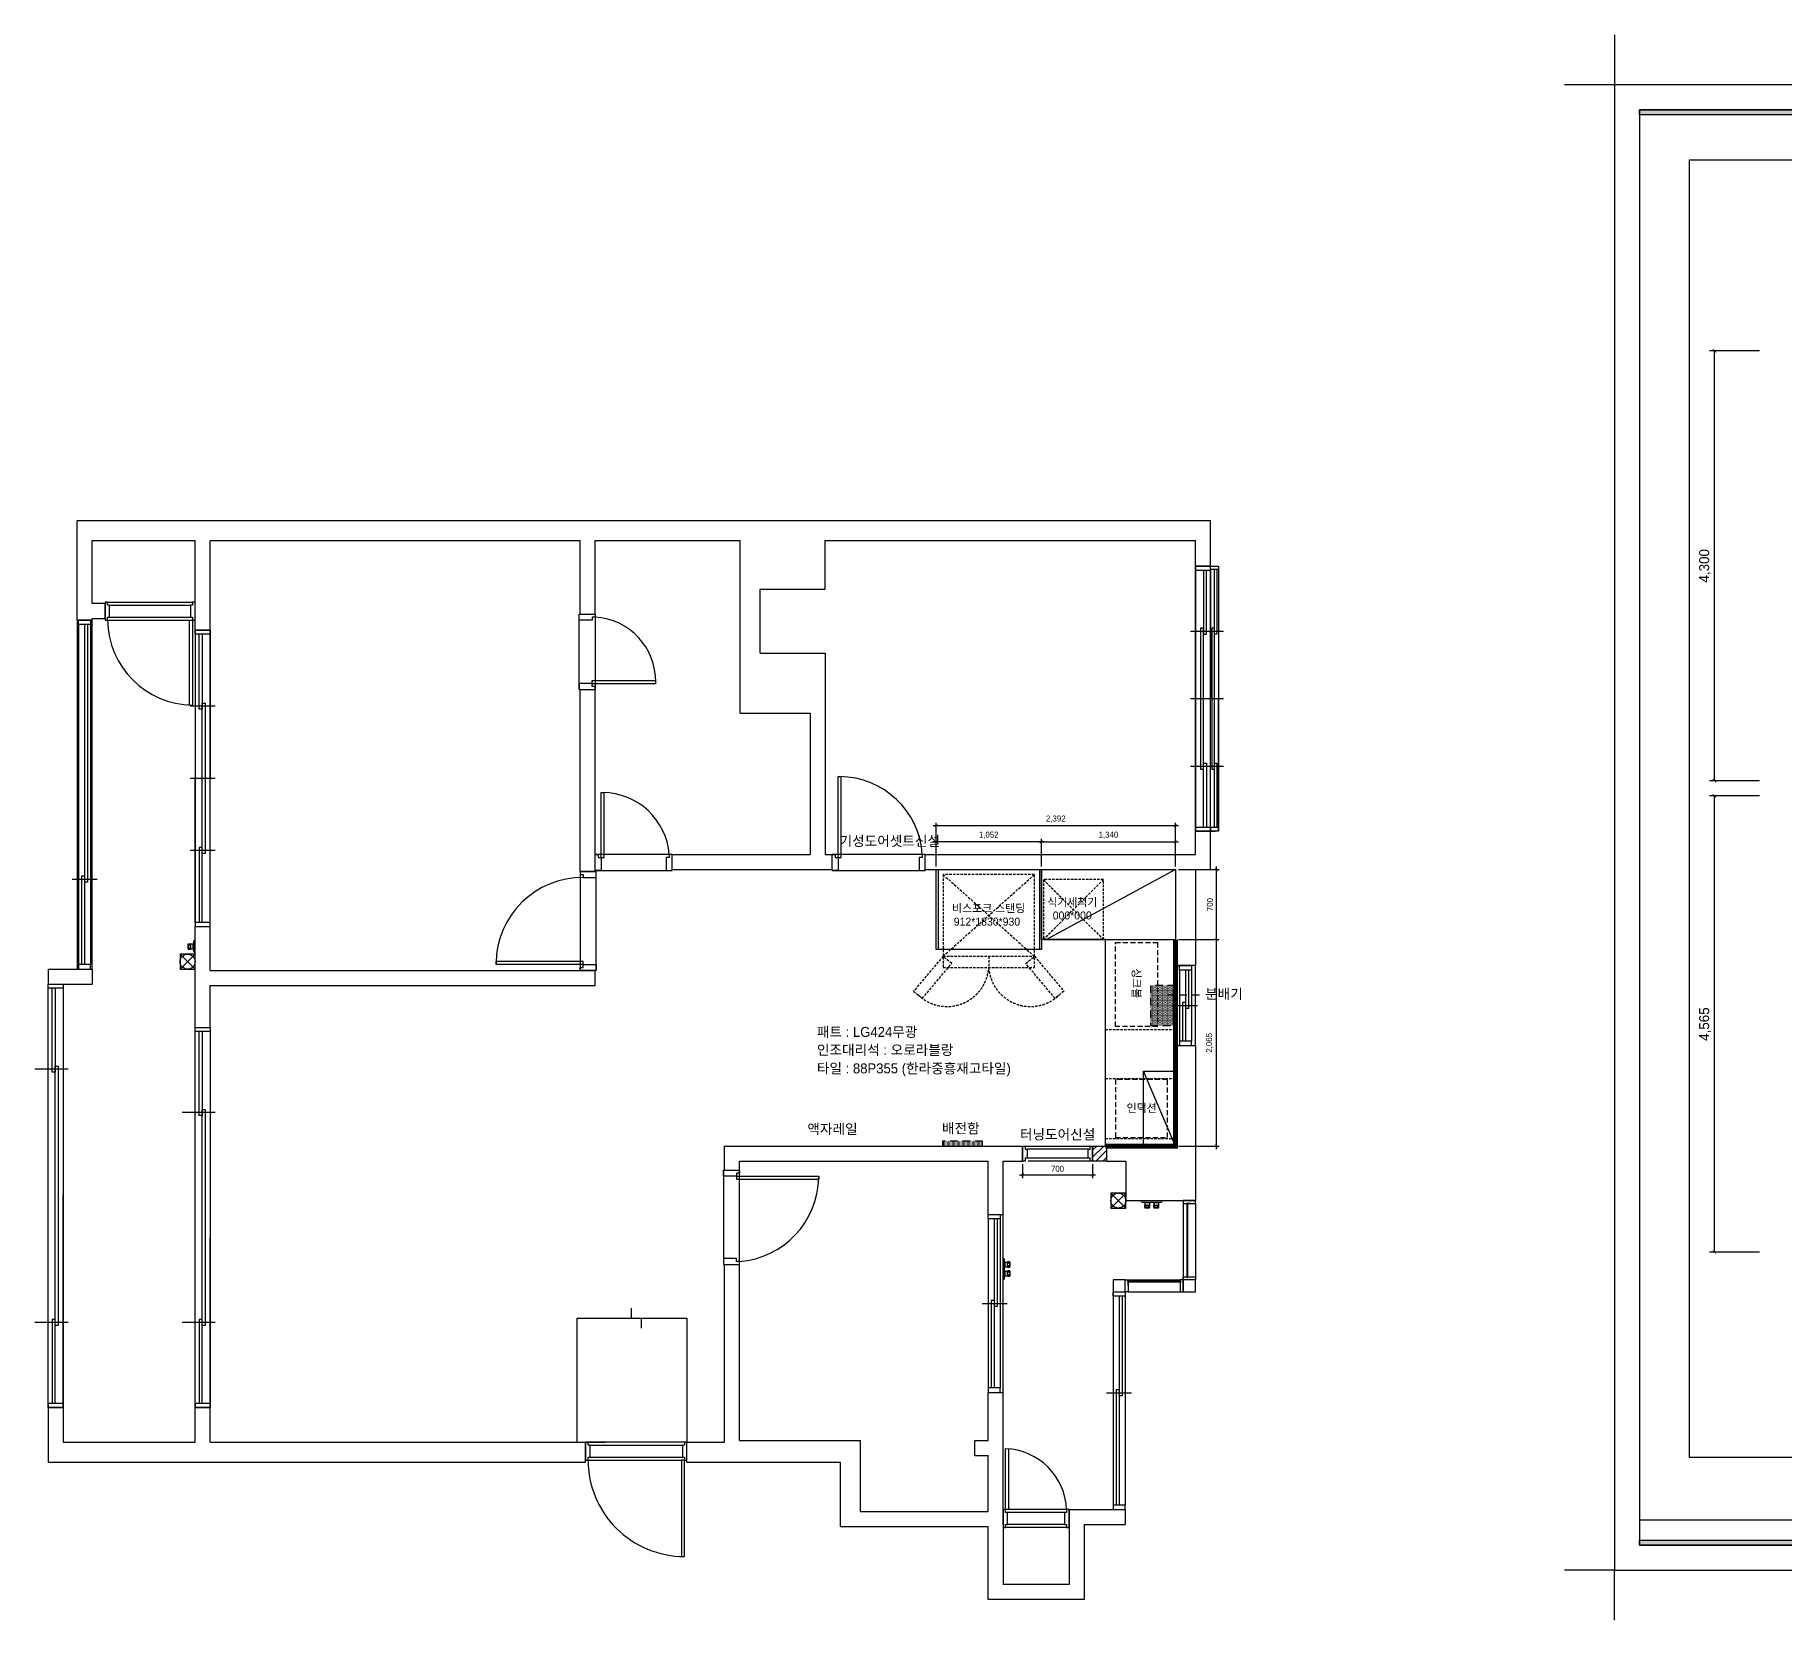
# Model space of a CAD drawing. Header units: inches. Extents: x 38372 to 259385, y 31566 to 93830.
# Drawn here: x 55637 to 73131, y 54416 to 70266 of the extents above; entities that cross this region are included whole.
import ezdxf
from ezdxf.enums import TextEntityAlignment as Align

# ---------------------------------------------------------------- set-up
doc = ezdxf.new("R2010")
doc.units = ezdxf.units.IN
doc.header["$LTSCALE"] = 50
doc.header["$MEASUREMENT"] = 0
doc.header["$PDSIZE"] = 700.071425
for name, pattern in [('DASHED', [0.75, 0.5, -0.25]), ('DASHEDX2', [1.5, 1, -0.5]), ('HID', [2.5, 1.5, -1])]:
    doc.linetypes.add(name, pattern=pattern)
for name, color, linetype in [('0-ELC TEXT', 7, 'Continuous'), ('02-WAL', 2, 'Continuous'), ('03-WAL NEW', 3, 'Continuous'), ('04-WIN', 4, 'Continuous'), ('06-FUR', 6, 'Continuous'), ('07-DIM WAL', 5, 'Continuous'), ('2-con', 2, 'Continuous'), ('3.기호.계단선', 30, 'Continuous'), ('4-win', 4, 'Continuous'), ('_LIBR', 4, 'Continuous'), ('F-SYM', 7, 'Continuous'), ('fin', 5, 'Continuous'), ('FORM(YOURNAME)-11', 1, 'Continuous'), ('FUR', 8, 'DASHED'), ('도면층4', 4, 'Continuous'), ('도면층5', 5, 'Continuous')]:
    doc.layers.add(name, color=color, linetype=linetype)
doc.styles.add('HY 울릉도 L', font='')
doc.styles.add('YOURNAME', font='HY울릉도M.TTF')
doc.styles.add('마감재', font='stylu.ttf')
doc.styles.add('코레일둥고', font='Korail_Round_Gothic_Medium.ttf')
doc.styles.get('HY 울릉도 L').set_extended_font_data('HY울릉도L')
doc.dimstyles.new('30', dxfattribs={"dimscale": 30, "dimtxt": 2, "dimasz": 1, "dimexe": 1, "dimexo": 1, "dimgap": 1, "dimtad": 1, "dimdec": 0, "dimrnd": 0.05, "dimdsep": 46, "dimlunit": 6, "dimtxsty": 'HY 울릉도 L', "dimblk": 'ARCHTICK', "dimcen": 2.5, "dimdle": 1, "dimclrd": 133, "dimclre": 133, "dimclrt": 30, "dimadec": 0, "dimazin": 0, "dimtfac": 1, "dimtdec": 0, "dimtix": 1, "dimtmove": 2, "dimatfit": 3, "dimldrblk": 'ARCHTICK', "dimfxl": 0, "dimlwd": -1, "dimlwe": -1, "dimarcsym": 0})
doc.dimstyles.new('벽치수 Copy of DIM-50', dxfattribs={"dimscale": 50, "dimtxt": 2, "dimasz": 0.7, "dimexe": 1, "dimexo": 1, "dimgap": 0.7, "dimtad": 1, "dimdec": 0, "dimzin": 1, "dimdsep": 46, "dimlunit": 6, "dimtxsty": '마감재', "dimblk": 'ARCHTICK', "dimcen": -0.09, "dimclrd": 256, "dimclre": 256, "dimclrt": 3, "dimadec": 0, "dimazin": 0, "dimtfac": 1, "dimtdec": 0, "dimtix": 1, "dimtmove": 2, "dimatfit": 0, "dimldrblk": 'ARCHTICK', "dimfxl": 0, "dimtolj": 1, "dimtzin": 0, "dimarcsym": 0})

# ---------------------------------------------------------------- blocks, each defined once
blk = doc.blocks.new('FORM-PLAN')
at = {"layer": 'FORM(YOURNAME)-11'}
h = blk.add_hatch(color=256, dxfattribs=at)
h.dxf.hatch_style = 1
h.paths.add_polyline_path([(-71444, 55115), (10556, 55115), (10556, 54915), (-71444, 54915)])
h.paths.add_polyline_path([(-71444, -2085), (10556, -2085), (10556, -2285), (-71444, -2285)])
at = {"layer": 'Defpoints', "color": 158}
blk.add_line((1346, -1285), (-71444, -1285), dxfattribs=at)
at = {"layer": 'Defpoints', "color": 1}
for points in [[(-72444, 58115), (-72444, 56115), (-74444, 56115)], [(-72444, -5285), (-72444, -3285), (-74444, -3285)]]:
    blk.add_lwpolyline(points, dxfattribs=at)
at = {"layer": 'Defpoints', "color": 158}
for points in [[(-71444, -2285), (10556, -2285), (10556, 55115), (-71444, 55115)], [(-69444, 53115), (-64, 53115), (-64, 1215), (-69444, 1215)]]:
    blk.add_lwpolyline(points, close=True, dxfattribs=at)
at = {"layer": 'FORM(YOURNAME)-11', "color": 250}
blk.add_lwpolyline([(-72444, -3285), (11556, -3285), (11556, 56115), (-72444, 56115)], close=True, dxfattribs=at)
at = {"layer": 'FORM(YOURNAME)-11'}
for points in [[(-71444, 55115), (10556, 55115), (10556, 54915), (-71444, 54915)], [(-71444, -2085), (10556, -2085), (10556, -2285), (-71444, -2285)]]:
    blk.add_lwpolyline(points, close=True, dxfattribs=at)
at = {"layer": 'FORM(YOURNAME)-11', "color": 3, "style": 'YOURNAME'}
for tag, height, p in [('1', 450, (9905, 18188)), ('2', 450, (9905, 17544)), ('3', 450, (9905, 16257)), ('4', 450, (9905, 14326)), ('5', 515, (9905, 12009)), ('6', 515, (9905, 9757)), ('7', 515, (9905, 7504)), ('8', 515, (9905, 5252)), ('9', 515, (9905, 2999)), ('10', 515, (5655, 811)), ('11', 515, (9905, 747)), ('12', 515, (5655, -1441)), ('13', 515, (9905, -1441))]:
    blk.add_attdef(tag, text='', height=height, dxfattribs=at).set_placement(p, align=Align.MIDDLE_RIGHT)
blk = doc.blocks.new('_ArchTick')
at = {"color": 0, "linetype": 'ByBlock', "const_width": 0.15}
blk.add_lwpolyline([(-0.5, -0.5), (0.5, 0.5)], dxfattribs=at)
blk = doc.blocks.new('*D25')
at = {"layer": '07-DIM WAL', "lineweight": -2}
for p, q in [((72876, 62658), (72376, 62658)), ((72426, 58093), (72426, 62658)), ((72876, 58093), (72376, 58093))]:
    blk.add_line(p, q, dxfattribs=at)
at = {"layer": 'Defpoints', "color": 0}
for p in [(72426, 62658), (72926, 62658), (72926, 58093)]:
    blk.add_point(p, dxfattribs=at)
at = {"layer": '07-DIM WAL', "lineweight": -2, "xscale": 35, "yscale": 35, "zscale": 35}
for p, rotation in [((72426, 62658), 90), ((72426, 58093), 270)]:
    blk.add_blockref('_ArchTick', p, dxfattribs=dict(at, rotation=rotation))
at = {"layer": '07-DIM WAL', "color": 3, "insert": (72332, 60375), "char_height": 100, "attachment_point": 5, "rotation": 90, "style": '마감재'}
blk.add_mtext('\\A1;4,565', dxfattribs=at)
blk = doc.blocks.new('*D26')
at = {"layer": '07-DIM WAL', "lineweight": -2}
for p, q in [((72876, 67108), (72376, 67108)), ((72426, 62808), (72426, 67108)), ((72876, 62808), (72376, 62808))]:
    blk.add_line(p, q, dxfattribs=at)
at = {"layer": 'Defpoints', "color": 0}
for p in [(72426, 67108), (72926, 67108), (72926, 62808)]:
    blk.add_point(p, dxfattribs=at)
at = {"layer": '07-DIM WAL', "lineweight": -2, "xscale": 35, "yscale": 35, "zscale": 35}
for p, rotation in [((72426, 67108), 90), ((72426, 62808), 270)]:
    blk.add_blockref('_ArchTick', p, dxfattribs=dict(at, rotation=rotation))
at = {"layer": '07-DIM WAL', "color": 3, "insert": (72332, 64958), "char_height": 100, "attachment_point": 5, "rotation": 90, "style": '마감재'}
blk.add_mtext('\\A1;4,300', dxfattribs=at)
blk = doc.blocks.new('A$C004A4CAE')
at = {"layer": 'fin', "color": 6}
for p, q in [((0, 0), (0, 5)), ((200, 15), (10, 15)), ((36, 69), (36, 70)), ((84, 69), (36, 69)), ((51, 63), (36, 63)), ((51, 57), (36, 57)), ((51, 51), (36, 51)), ((36, 23), (36, 45)), ((84, 45), (36, 45)), ((82, 72), (38, 72)), ((82, 21), (38, 21)), ((43, 15), (43, 21)), ((84, 63), (69, 63)), ((84, 57), (69, 57)), ((84, 51), (69, 51)), ((77, 15), (77, 21)), ((84, 69), (84, 70)), ((84, 23), (84, 45)), ((126, 69), (126, 70)), ((174, 69), (126, 69)), ((141, 63), (126, 63)), ((141, 57), (126, 57)), ((141, 51), (126, 51)), ((174, 45), (126, 45)), ((126, 23), (126, 45)), ((172, 72), (128, 72)), ((172, 21), (128, 21)), ((133, 15), (133, 21)), ((174, 63), (159, 63)), ((174, 57), (159, 57)), ((174, 51), (159, 51)), ((167, 15), (167, 21)), ((174, 69), (174, 70)), ((174, 23), (174, 45)), ((210, 0), (210, 5))]:
    blk.add_line(p, q, dxfattribs=at)
for centre, radius, start, end in [((10, 5), 10, 90, 180), ((36, 66), 3, 90, 270), ((36, 60), 3, 90, 270), ((36, 54), 3, 90, 270), ((36, 48), 3, 90, 270), ((38, 70), 2, 90, 180), ((38, 23), 2, 180, 270), ((51, 66), 3, 90, 270), ((51, 60), 3, 90, 270), ((51, 54), 3, 90, 270), ((51, 48), 3, 90, 270), ((69, 66), 3, 270, 90), ((69, 60), 3, 270, 90), ((69, 54), 3, 270, 90), ((69, 48), 3, 270, 90), ((82, 70), 2, 0, 90), ((82, 23), 2, 270, 0), ((84, 66), 3, 270, 90), ((84, 60), 3, 270, 90), ((84, 54), 3, 270, 90), ((84, 48), 3, 270, 90), ((126, 66), 3, 90, 270), ((126, 60), 3, 90, 270), ((126, 54), 3, 90, 270), ((126, 48), 3, 90, 270), ((128, 70), 2, 90, 180), ((128, 23), 2, 180, 270), ((141, 66), 3, 90, 270), ((141, 60), 3, 90, 270), ((141, 54), 3, 90, 270), ((141, 48), 3, 90, 270), ((159, 66), 3, 270, 90), ((159, 60), 3, 270, 90), ((159, 54), 3, 270, 90), ((159, 48), 3, 270, 90), ((172, 70), 2, 0, 90), ((172, 23), 2, 270, 0), ((174, 66), 3, 270, 90), ((174, 60), 3, 270, 90), ((174, 54), 3, 270, 90), ((174, 48), 3, 270, 90), ((200, 5), 10, 0, 90)]:
    blk.add_arc(centre, radius, start, end, dxfattribs=at)
blk = doc.blocks.new('fff')
for p, q in [((76438, 62823), (76588, 62973)), ((76438, 62973), (76588, 62823)), ((85743, 60433), (85893, 60583)), ((85743, 60583), (85893, 60433)), ((80405, 59332), (81505, 59332)), ((80405, 59332), (80405, 58091)), ((81505, 59332), (81505, 58091))]:
    blk.add_line(p, q)
for points in [[(76438, 62823), (76588, 62823), (76588, 62973), (76438, 62973)], [(85743, 60433), (85893, 60433), (85893, 60583), (85743, 60583)]]:
    blk.add_lwpolyline(points, close=True)
blk.add_lwpolyline([(80948, 59432), (80948, 59332), (81048, 59332), (81048, 59232)])
for centre in [(76513, 62897), (85818, 60508)]:
    blk.add_circle(centre, 75)
at = {"layer": '02-WAL'}
for p, q in [((86588, 64203), (86788, 64203)), ((80428, 62808), (80588, 62808)), ((86465, 60508), (86588, 60508)), ((86465, 60508), (86588, 60508)), ((81505, 58092), (81880, 58092))]:
    blk.add_line(p, q, dxfattribs=at)
at = {"layer": '04-WIN'}
for p, q in [((86588, 66813), (86588, 65528)), ((86738, 66813), (86738, 65528)), ((86818, 66818), (86818, 65528)), ((75423, 66268), (75423, 62867)), ((75483, 66268), (75483, 62867)), ((75543, 66268), (75543, 62867)), ((76588, 66178), (76588, 64730)), ((76588, 66173), (76588, 64730)), ((76738, 66173), (76738, 64730)), ((86538, 66203), (86868, 66203)), ((76788, 65451), (76538, 65451)), ((86538, 65528), (86868, 65528)), ((86588, 64243), (86588, 65528)), ((86738, 64243), (86738, 65528)), ((86818, 64238), (86818, 65528)), ((76788, 64730), (76538, 64730)), ((76588, 63283), (76588, 64730)), ((76738, 63288), (76738, 64730)), ((86538, 64853), (86868, 64853)), ((76788, 64009), (76538, 64009)), ((75358, 63723), (75608, 63723)), ((86428, 62813), (86428, 62103)), ((86488, 62813), (86488, 62103)), ((86548, 62813), (86548, 62103)), ((75268, 62633), (75268, 60568)), ((86358, 62458), (86608, 62458)), ((76738, 62198), (76738, 60133)), ((75318, 61823), (74988, 61823)), ((76788, 61388), (76458, 61388)), ((75268, 58478), (75268, 60568)), ((84665, 58590), (84665, 60370)), ((86465, 60508), (86588, 60508)), ((86465, 60508), (86465, 59716)), ((86465, 60508), (86588, 60508)), ((86465, 60508), (86465, 60478)), ((86588, 60508), (86465, 60508)), ((86465, 60478), (86502, 60478)), ((86465, 60478), (86465, 59746)), ((86501, 60478), (86503, 60475)), ((86502, 60478), (86504, 60483)), ((86503, 60475), (86504, 60474)), ((86504, 60483), (86510, 60483)), ((86504, 60474), (86505, 60474)), ((86505, 60481), (86509, 60481)), ((86505, 59742), (86505, 60481)), ((86509, 60481), (86509, 59742)), ((86511, 60474), (86509, 60474)), ((86510, 60483), (86512, 60478)), ((86512, 60475), (86511, 60474)), ((86512, 60478), (86588, 60478)), ((86513, 60478), (86512, 60475)), ((86543, 60478), (86512, 60478)), ((86588, 60478), (86588, 60508)), ((86588, 60478), (86588, 59746)), ((84515, 60325), (84515, 58635)), ((84575, 60325), (84575, 58635)), ((84635, 60325), (84635, 58635)), ((76738, 58478), (76738, 60133)), ((85765, 59716), (85765, 57418)), ((85885, 59716), (85915, 59716)), ((85885, 59596), (85885, 59716)), ((85915, 59701), (85909, 59699)), ((85909, 59699), (85909, 59693)), ((85909, 59693), (85915, 59691)), ((85912, 59698), (85912, 59694)), ((86438, 59698), (85912, 59698)), ((85912, 59694), (86438, 59694)), ((85915, 59716), (85915, 59701)), ((85915, 59716), (86435, 59716)), ((85915, 59702), (85918, 59701)), ((85915, 59690), (85918, 59692)), ((85915, 59691), (85915, 59596)), ((85915, 59660), (85915, 59691)), ((85918, 59701), (85918, 59700)), ((85918, 59700), (85919, 59698)), ((85918, 59693), (85919, 59694)), ((85918, 59692), (85918, 59693)), ((86432, 59700), (86431, 59698)), ((86432, 59693), (86431, 59694)), ((86435, 59702), (86432, 59701)), ((86432, 59701), (86432, 59700)), ((86432, 59692), (86432, 59693)), ((86435, 59690), (86432, 59692)), ((86435, 59716), (86435, 59701)), ((86465, 59716), (86435, 59716)), ((86435, 59716), (86435, 59701)), ((86435, 59701), (86441, 59699)), ((86441, 59693), (86435, 59691)), ((86435, 59691), (86435, 59596)), ((86438, 59698), (86438, 59694)), ((86438, 59694), (86438, 59698)), ((86441, 59699), (86441, 59693)), ((86465, 59746), (86502, 59746)), ((86465, 59716), (86465, 59746)), ((86465, 59746), (86502, 59746)), ((86588, 59716), (86465, 59716)), ((86465, 59596), (86465, 59716)), ((86501, 59746), (86503, 59748)), ((86502, 59746), (86504, 59740)), ((86503, 59748), (86504, 59749)), ((86504, 59749), (86505, 59749)), ((86504, 59740), (86510, 59740)), ((86505, 59742), (86509, 59742)), ((86509, 59742), (86505, 59742)), ((86511, 59749), (86509, 59749)), ((86510, 59740), (86512, 59746)), ((86512, 59748), (86511, 59749)), ((86513, 59746), (86512, 59748)), ((86512, 59746), (86588, 59746)), ((86588, 59746), (86588, 59716)), ((85765, 59551), (85765, 57463)), ((85825, 59551), (85825, 57463)), ((85915, 59596), (85885, 59596)), ((85885, 59551), (85885, 57463)), ((85915, 59596), (86435, 59596)), ((86435, 59596), (86465, 59596)), ((84455, 59480), (84705, 59480)), ((75318, 59288), (74988, 59288)), ((76788, 59288), (76458, 59288)), ((85700, 58584), (85950, 58584))]:
    blk.add_line(p, q, dxfattribs=at)
for points in [[(86648, 66853), (86588, 66853), (86588, 66813), (86738, 66813), (86738, 66853)], [(86818, 66853), (86818, 66818), (86738, 66818)], [(86668, 66813), (86668, 66173), (86698, 66173), (86698, 66813)], [(86803, 66818), (86803, 66173), (86778, 66173), (86778, 66818)], [(75513, 66268), (75513, 63693), (75483, 63693)], [(76678, 66213), (76738, 66213), (76738, 66173), (76588, 66173), (76588, 66213)], [(76658, 66173), (76658, 65421), (76628, 65421), (76628, 66173)], [(86668, 64243), (86668, 64883), (86698, 64883), (86698, 64243)], [(86778, 64238), (86778, 64883), (86803, 64883), (86803, 64238)], [(86648, 64203), (86588, 64203), (86588, 64243), (86738, 64243), (86738, 64203)], [(86818, 64203), (86818, 64238), (86738, 64238)], [(76658, 63288), (76658, 64039), (76628, 64039), (76628, 63288)], [(75483, 63753), (75453, 63753), (75453, 62867)], [(76678, 63248), (76738, 63248), (76738, 63288), (76588, 63288), (76588, 63248)], [(86518, 62813), (86518, 62428), (86488, 62428)], [(75208, 62673), (75268, 62673), (75268, 62633), (75118, 62633), (75118, 62673)], [(75188, 62633), (75188, 61793), (75158, 61793), (75158, 62633)], [(86488, 62488), (86458, 62488), (86458, 62103)], [(76678, 62238), (76738, 62238), (76738, 62198), (76588, 62198), (76588, 62238)], [(76658, 62198), (76658, 61358), (76628, 61358), (76628, 62198)], [(84605, 60325), (84605, 59450), (84575, 59450)], [(84575, 59510), (84545, 59510), (84545, 58635)], [(85855, 59551), (85855, 58554), (85825, 58554)], [(75188, 58478), (75188, 59318), (75158, 59318), (75158, 58478)], [(76658, 58478), (76658, 59318), (76628, 59318), (76628, 58478)], [(85825, 58614), (85795, 58614), (85795, 57463)], [(75208, 58438), (75268, 58438), (75268, 58478), (75118, 58478), (75118, 58438)], [(76678, 58438), (76738, 58438), (76738, 58478), (76588, 58478), (76588, 58438)]]:
    blk.add_lwpolyline(points, dxfattribs=at)
for points in [[(86818, 66853), (86818, 64203), (86588, 64203), (86588, 66853)], [(75558, 66313), (75408, 66313), (75408, 62823), (75558, 62823)], [(75423, 66313), (75543, 66313), (75543, 66268), (75423, 66268)], [(76738, 63248), (76738, 66213), (76588, 66213), (76588, 63248)], [(86668, 66233), (86638, 66233), (86638, 65528), (86638, 64823), (86668, 64823), (86668, 65528)], [(86753, 65528), (86753, 64823), (86778, 64823), (86778, 65528), (86778, 66233), (86753, 66233)], [(76658, 65481), (76688, 65481), (76688, 64730), (76688, 63979), (76658, 63979), (76658, 64730)], [(75543, 62867), (75423, 62867), (75423, 62823), (75543, 62823)], [(86428, 62858), (86548, 62858), (86548, 62813), (86428, 62813)], [(86548, 62103), (86428, 62103), (86428, 62058), (86548, 62058)], [(75188, 61853), (75218, 61853), (75218, 60568), (75218, 59258), (75188, 59258), (75188, 60568)], [(76658, 61418), (76688, 61418), (76688, 60133), (76688, 59258), (76658, 59258), (76658, 60133)], [(84515, 60370), (84635, 60370), (84635, 60325), (84515, 60325)], [(85765, 59716), (85765, 59596), (85885, 59596), (85885, 59716)], [(86465, 59716), (86465, 59596), (86588, 59596), (86588, 59716)], [(85765, 59596), (85885, 59596), (85885, 59551), (85765, 59551)], [(84635, 58635), (84515, 58635), (84515, 58590), (84635, 58590)], [(85885, 57463), (85765, 57463), (85765, 57418), (85885, 57418)]]:
    blk.add_lwpolyline(points, close=True, dxfattribs=at)
at = {"layer": '2-con'}
for p, q in [((75408, 66313), (75408, 67308)), ((75408, 67308), (86738, 67308)), ((86738, 66853), (86738, 67308)), ((75558, 67108), (76588, 67108)), ((75558, 66478), (75558, 67108)), ((76588, 66213), (76588, 67108)), ((76738, 66213), (76738, 67108)), ((76738, 67108), (80438, 67108)), ((80438, 66373), (80438, 67108)), ((80588, 66373), (80588, 67108)), ((80588, 67108), (82038, 67108)), ((82038, 65383), (82038, 67108)), ((82888, 66623), (82888, 67108)), ((82888, 67108), (86588, 67108)), ((86588, 66853), (86588, 67108)), ((86588, 66853), (86738, 66853)), ((82238, 65983), (82238, 66623)), ((82238, 66623), (82888, 66623)), ((75408, 66313), (75558, 66313)), ((75558, 66313), (75558, 66328)), ((80428, 66373), (80578, 66373)), ((76588, 66213), (76738, 66213)), ((82238, 65983), (82888, 65983)), ((82888, 65983), (82888, 63968)), ((80438, 63798), (80438, 65618)), ((80438, 65618), (80588, 65618)), ((80588, 63938), (80588, 65618)), ((82038, 65383), (82738, 65383)), ((82738, 65383), (82738, 63968)), ((86588, 63968), (86588, 64203)), ((86588, 64203), (86738, 64203)), ((86738, 63818), (86738, 64203)), ((80588, 63798), (80588, 63938)), ((81358, 63818), (81358, 63968)), ((81358, 63968), (82738, 63968)), ((82888, 63968), (82958, 63968)), ((82958, 63818), (82958, 63968)), ((83888, 63968), (86588, 63968)), ((83888, 63818), (83888, 63968)), ((80438, 63798), (80588, 63798)), ((81358, 63818), (82958, 63818)), ((83888, 63818), (86388, 63818)), ((86388, 63818), (86388, 62858)), ((86588, 63818), (86588, 62858)), ((86588, 63818), (86738, 63818)), ((76588, 62238), (76588, 63248)), ((76588, 63248), (76738, 63248)), ((76738, 62808), (76738, 63248)), ((75118, 62823), (75118, 62673)), ((75118, 62823), (75558, 62823)), ((75558, 62823), (75558, 62673)), ((76738, 62808), (80588, 62808)), ((80588, 62658), (80588, 62808)), ((86388, 62858), (86548, 62858)), ((75118, 62673), (75558, 62673)), ((76738, 62238), (76738, 62658)), ((76738, 62658), (80588, 62658)), ((76588, 62238), (76738, 62238)), ((86388, 62058), (86548, 62058)), ((86388, 62058), (86388, 61052)), ((86588, 62058), (86588, 60508)), ((81880, 61052), (84860, 61052)), ((81880, 60812), (81880, 61052)), ((82030, 60902), (84515, 60902)), ((82030, 60812), (82030, 60902)), ((84515, 60370), (84515, 60902)), ((84665, 60902), (84860, 60902)), ((84665, 60902), (84860, 60902)), ((84665, 60370), (84665, 60902)), ((84860, 61052), (84860, 60902)), ((85698, 61052), (86388, 61052)), ((85698, 61052), (85698, 60902)), ((85698, 60902), (85893, 60902)), ((85893, 60902), (85893, 60508)), ((81880, 60812), (82030, 60812)), ((82030, 60812), (82030, 60812)), ((84515, 60370), (84665, 60370)), ((85893, 60508), (86588, 60508)), ((81880, 59868), (82030, 59868)), ((81880, 58092), (81880, 59868)), ((82030, 58108), (82030, 59868)), ((75118, 58438), (75118, 57892)), ((75118, 58438), (75268, 58438)), ((75268, 58438), (75268, 58092)), ((76588, 58092), (76588, 58438)), ((76588, 58438), (76738, 58438)), ((76738, 58092), (76738, 58438)), ((84515, 58590), (84665, 58590)), ((84515, 58108), (84515, 58590)), ((84665, 57268), (84665, 58590)), ((75268, 58092), (76588, 58092)), ((76738, 58092), (80692, 58092)), ((80492, 57892), (80492, 58092)), ((81505, 57892), (81505, 58092)), ((82030, 58108), (83239, 58108)), ((83239, 57399), (83239, 58108)), ((84382, 58108), (84515, 58108)), ((84382, 57958), (84382, 58108)), ((84382, 57958), (84515, 57958)), ((84515, 57399), (84515, 57958)), ((75118, 57892), (80492, 57892)), ((81505, 57892), (83039, 57892)), ((83039, 57249), (83039, 57892)), ((83239, 57399), (84515, 57399)), ((85325, 57418), (85885, 57418)), ((85325, 57418), (85325, 56668)), ((85885, 57418), (85885, 57268)), ((83039, 57249), (84515, 57249)), ((84515, 56518), (84515, 57249)), ((84665, 57268), (84665, 56668)), ((85475, 57268), (85885, 57268)), ((85475, 57268), (85475, 56518)), ((85475, 56518), (84515, 56518)), ((85325, 56668), (84665, 56668))]:
    blk.add_line(p, q, dxfattribs=at)
blk.add_lwpolyline([(75558, 66328), (75688, 66328), (75688, 66478), (75558, 66478)], dxfattribs=at)
at = {"layer": '4-win'}
for points in [[(86738, 66853), (86588, 66853), (86588, 64203), (86738, 64203)], [(86388, 62058), (86588, 62058), (86588, 62858), (86388, 62858)], [(75118, 62673), (75268, 62673), (75268, 58438), (75118, 58438)], [(76588, 62238), (76738, 62238), (76738, 58438), (76588, 58438)]]:
    blk.add_lwpolyline(points, close=True, dxfattribs=at)
at = {"layer": '_LIBR', "linetype": 'Continuous'}
for p, q in [((75713, 66493), (76563, 66493)), ((75713, 66313), (76533, 66313)), ((75733, 66463), (76543, 66463)), ((75733, 66343), (76543, 66343)), ((81480, 58092), (80517, 58092)), ((80517, 57913), (81450, 57913)), ((80537, 58063), (81460, 58063)), ((80537, 57943), (81460, 57943)), ((85280, 57387), (84710, 57387)), ((85300, 57418), (84720, 57418)), ((85300, 57238), (84690, 57238)), ((85280, 57267), (84710, 57267))]:
    blk.add_line(p, q, dxfattribs=at)
for points in [[(75713, 66493), (75688, 66493), (75688, 66313), (75713, 66313), (75713, 66343), (75733, 66343), (75733, 66463), (75713, 66463), (75713, 66492)], [(76533, 65463), (76533, 66313), (76563, 66313), (76563, 65463)], [(81480, 56950), (81480, 57913), (81450, 57913), (81450, 56950)], [(84720, 58027), (84720, 57418), (84690, 57418), (84690, 58028)], [(85300, 57238), (85325, 57238), (85325, 57418), (85300, 57418), (85300, 57387), (85280, 57387), (85280, 57267), (85300, 57267), (85300, 57238)]]:
    blk.add_lwpolyline(points, dxfattribs=at)
for points in [[(76543, 66463), (76543, 66343), (76563, 66343), (76563, 66313), (76588, 66313), (76588, 66493), (76563, 66493), (76563, 66463)], [(80537, 57943), (80537, 58063), (80517, 58063), (80517, 58092), (80492, 58092), (80492, 57913), (80517, 57913), (80517, 57943)], [(81480, 57943), (81480, 57913), (81505, 57913), (81505, 58092), (81480, 58092), (81480, 58063), (81460, 58063), (81460, 57943)], [(84710, 57267), (84710, 57387), (84690, 57387), (84690, 57418), (84665, 57418), (84665, 57238), (84690, 57238), (84690, 57267)]]:
    blk.add_lwpolyline(points, close=True, dxfattribs=at)
for centre, radius, start, end in [((76574, 66323), 861, 180.7211, 269.2789), ((81479, 57911), 962, 179.9249, 270.0751), ((84667, 57393), 634, 2.2016, 87.8831)]:
    blk.add_arc(centre, radius, start, end, dxfattribs=at)
at = {"layer": 'fin', "color": 6}
for p, q in [((76516, 63069), (76516, 63025)), ((76519, 63071), (76518, 63071)), ((76519, 63023), (76518, 63023)), ((76519, 63071), (76519, 63023)), ((76525, 63071), (76525, 63056)), ((76525, 63038), (76525, 63023)), ((76531, 63071), (76531, 63056)), ((76531, 63038), (76531, 63023)), ((76537, 63071), (76537, 63056)), ((76537, 63038), (76537, 63023)), ((76543, 63071), (76543, 63023)), ((76565, 63071), (76543, 63071)), ((76565, 63023), (76543, 63023)), ((76567, 63069), (76567, 63025)), ((76573, 63064), (76567, 63064)), ((76573, 63030), (76567, 63030)), ((76573, 63097), (76573, 63003)), ((76588, 63107), (76583, 63107)), ((76588, 62993), (76583, 62993))]:
    blk.add_line(p, q, dxfattribs=at)
for centre, radius, start, end in [((76518, 63069), 2, 90, 180), ((76518, 63025), 2, 180, 270), ((76522, 63071), 3, 0, 180), ((76522, 63056), 3, 0, 180), ((76522, 63038), 3, 180, 0), ((76522, 63023), 3, 180, 0), ((76528, 63071), 3, 0, 180), ((76528, 63056), 3, 0, 180), ((76528, 63038), 3, 180, 0), ((76528, 63023), 3, 180, 0), ((76534, 63071), 3, 0, 180), ((76534, 63056), 3, 0, 180), ((76534, 63038), 3, 180, 0), ((76534, 63023), 3, 180, 0), ((76540, 63071), 3, 0, 180), ((76540, 63056), 3, 0, 180), ((76540, 63038), 3, 180, 0), ((76540, 63023), 3, 180, 0), ((76565, 63069), 2, 0, 90), ((76565, 63025), 2, 270, 0), ((76583, 63097), 10, 90, 180), ((76583, 63003), 10, 180, 270)]:
    blk.add_arc(centre, radius, start, end, dxfattribs=at)
at = {"layer": '도면층4'}
for p, q in [((80428, 65618), (80428, 66373)), ((80588, 66373), (80588, 65618)), ((80558, 65707), (81193, 65707)), ((80558, 65677), (80558, 65707)), ((80558, 65677), (81194, 65677)), ((81194, 65677), (81193, 65707)), ((83018, 63938), (83018, 64748)), ((83018, 64748), (83048, 64747)), ((83048, 63938), (83048, 64747)), ((80648, 63938), (80648, 64588)), ((80648, 64588), (80678, 64587)), ((80678, 63938), (80678, 64587)), ((81358, 63968), (80588, 63968)), ((80648, 63938), (80678, 63938)), ((83888, 63968), (82958, 63968)), ((83018, 63938), (83048, 63938)), ((80438, 63798), (80438, 62808)), ((80588, 63808), (81358, 63808)), ((80598, 62808), (80598, 63798)), ((82958, 63808), (83888, 63808)), ((79597, 62867), (79598, 62897)), ((80468, 62867), (79597, 62867)), ((80468, 62897), (79598, 62897)), ((80468, 62867), (80468, 62897)), ((81870, 60812), (81870, 59868)), ((82000, 60752), (82825, 60752)), ((82000, 60752), (82000, 60722)), ((82000, 60722), (82824, 60722)), ((82030, 59868), (82030, 60812)), ((82825, 60752), (82824, 60722))]:
    blk.add_line(p, q, dxfattribs=at)
for points in [[(80588, 66373), (80588, 66343), (80558, 66343), (80558, 66313), (80428, 66313), (80428, 66343), (80428, 66343), (80428, 66373), (80588, 66373)], [(80588, 65618), (80588, 65648), (80558, 65648), (80558, 65677), (80428, 65677), (80428, 65648), (80428, 65648), (80428, 65618), (80588, 65618)], [(80588, 63968), (80618, 63968), (80618, 63938), (80648, 63938), (80648, 63808), (80618, 63808), (80618, 63808), (80588, 63808), (80588, 63968)], [(81358, 63968), (81328, 63968), (81328, 63938), (81298, 63938), (81298, 63808), (81328, 63808), (81328, 63808), (81358, 63808), (81358, 63968)], [(82958, 63968), (82988, 63968), (82988, 63938), (83018, 63938), (83018, 63808), (82988, 63808), (82988, 63808), (82958, 63808), (82958, 63968)], [(83888, 63968), (83858, 63968), (83858, 63938), (83828, 63938), (83828, 63808), (83858, 63808), (83858, 63808), (83888, 63808), (83888, 63968)], [(80438, 63798), (80438, 63768), (80468, 63768), (80468, 63738), (80598, 63738), (80598, 63768), (80598, 63768), (80598, 63798), (80438, 63798)], [(80438, 62808), (80438, 62838), (80468, 62838), (80468, 62867), (80598, 62867), (80598, 62838), (80598, 62838), (80598, 62808), (80438, 62808)], [(82030, 60812), (82030, 60782), (82000, 60782), (82000, 60752), (81870, 60752), (81870, 60782), (81870, 60782), (81870, 60812), (82030, 60812)], [(82030, 59868), (82030, 59898), (82000, 59898), (82000, 59928), (81870, 59928), (81870, 59898), (81870, 59898), (81870, 59868), (82030, 59868)]]:
    blk.add_lwpolyline(points, dxfattribs=at)
at = {"layer": '도면층5'}
for centre, radius, start, end in [((80548, 65699), 645, 359.4515, 86.4676), ((83025, 63913), 835, 3.738, 89.4536), ((80658, 63916), 672, 4.4073, 89.5784), ((80461, 62874), 864, 89.5488, 179.4365), ((81964, 60756), 860, 274.3798, 358.7571)]:
    blk.add_arc(centre, radius, start, end, dxfattribs=at)
for p, rotation in [((86255, 60508), 180), ((84665, 59929), 270)]:
    blk.add_blockref('A$C004A4CAE', p, dxfattribs=dict(rotation=rotation))
blk = doc.blocks.new('*D315')
at = {"layer": '07-DIM WAL', "color": 133}
for p, q in [((65509, 58975), (65509, 58836)), ((66209, 58975), (66209, 58836)), ((66239, 58866), (65479, 58866))]:
    blk.add_line(p, q, dxfattribs=at)
at = {"layer": 'Defpoints', "color": 0}
for p in [(65509, 59005), (66209, 59005), (65509, 58866)]:
    blk.add_point(p, dxfattribs=at)
at = {"layer": '07-DIM WAL', "color": 133, "xscale": 30, "yscale": 30, "zscale": 30, "rotation": 180}
blk.add_blockref('_ArchTick', (65509, 58866), dxfattribs=at)
at = {"layer": '07-DIM WAL', "color": 133, "xscale": 30, "yscale": 30, "zscale": 30}
blk.add_blockref('_ArchTick', (66209, 58866), dxfattribs=at)
at = {"layer": '07-DIM WAL', "color": 30, "insert": (65859, 58928), "char_height": 60, "attachment_point": 5, "style": 'HY 울릉도 L'}
blk.add_mtext('700', dxfattribs=at)
blk = doc.blocks.new('*D316')
at = {"layer": '07-DIM WAL', "color": 133}
for p, q in [((67445, 61250), (67445, 59125)), ((67067, 61220), (67475, 61220)), ((67067, 59155), (67475, 59155))]:
    blk.add_line(p, q, dxfattribs=at)
at = {"layer": 'Defpoints', "color": 0}
for p in [(67037, 61220), (67037, 59155), (67445, 59155)]:
    blk.add_point(p, dxfattribs=at)
at = {"layer": '07-DIM WAL', "color": 133, "xscale": 30, "yscale": 30, "zscale": 30}
for p, rotation in [((67445, 61220), 90), ((67445, 59155), 270)]:
    blk.add_blockref('_ArchTick', p, dxfattribs=dict(at, rotation=rotation))
at = {"layer": '07-DIM WAL', "color": 30, "insert": (67379, 60188), "char_height": 60, "attachment_point": 5, "rotation": 90, "style": 'HY 울릉도 L'}
blk.add_mtext('2,065', dxfattribs=at)
blk = doc.blocks.new('*D317')
at = {"layer": '07-DIM WAL', "color": 133}
for p, q in [((65667, 62198), (67067, 62198)), ((65697, 61950), (65697, 62228)), ((67037, 61950), (67037, 62228))]:
    blk.add_line(p, q, dxfattribs=at)
at = {"layer": 'Defpoints', "color": 0}
for p in [(67037, 62198), (65697, 61920), (67037, 61920)]:
    blk.add_point(p, dxfattribs=at)
at = {"layer": '07-DIM WAL', "color": 133, "xscale": 30, "yscale": 30, "zscale": 30, "rotation": 180}
blk.add_blockref('_ArchTick', (65697, 62198), dxfattribs=at)
at = {"layer": '07-DIM WAL', "color": 133, "xscale": 30, "yscale": 30, "zscale": 30}
blk.add_blockref('_ArchTick', (67037, 62198), dxfattribs=at)
at = {"layer": '07-DIM WAL', "color": 30, "insert": (66367, 62264), "char_height": 60, "attachment_point": 5, "style": 'HY 울릉도 L'}
blk.add_mtext('1,340', dxfattribs=at)
blk = doc.blocks.new('*D318')
at = {"layer": '07-DIM WAL', "color": 133}
for p, q in [((65727, 62198), (64615, 62198)), ((64645, 61950), (64645, 62228)), ((65697, 61950), (65697, 62228))]:
    blk.add_line(p, q, dxfattribs=at)
at = {"layer": 'Defpoints', "color": 0}
for p in [(64645, 62198), (64645, 61920), (65697, 61920)]:
    blk.add_point(p, dxfattribs=at)
at = {"layer": '07-DIM WAL', "color": 133, "xscale": 30, "yscale": 30, "zscale": 30, "rotation": 180}
blk.add_blockref('_ArchTick', (64645, 62198), dxfattribs=at)
at = {"layer": '07-DIM WAL', "color": 133, "xscale": 30, "yscale": 30, "zscale": 30}
blk.add_blockref('_ArchTick', (65697, 62198), dxfattribs=at)
at = {"layer": '07-DIM WAL', "color": 30, "insert": (65171, 62264), "char_height": 60, "attachment_point": 5, "style": 'HY 울릉도 L'}
blk.add_mtext('1,052', dxfattribs=at)
blk = doc.blocks.new('*D314')
at = {"layer": '07-DIM WAL', "color": 133}
for p, q in [((67067, 62359), (64615, 62359)), ((64645, 61950), (64645, 62389)), ((67037, 61950), (67037, 62389))]:
    blk.add_line(p, q, dxfattribs=at)
at = {"layer": 'Defpoints', "color": 0}
for p in [(64645, 62359), (64645, 61920), (67037, 61920)]:
    blk.add_point(p, dxfattribs=at)
at = {"layer": '07-DIM WAL', "color": 133, "xscale": 30, "yscale": 30, "zscale": 30, "rotation": 180}
blk.add_blockref('_ArchTick', (64645, 62359), dxfattribs=at)
at = {"layer": '07-DIM WAL', "color": 133, "xscale": 30, "yscale": 30, "zscale": 30}
blk.add_blockref('_ArchTick', (67037, 62359), dxfattribs=at)
at = {"layer": '07-DIM WAL', "color": 30, "insert": (65841, 62425), "char_height": 60, "attachment_point": 5, "style": 'HY 울릉도 L'}
blk.add_mtext('2,392', dxfattribs=at)
blk = doc.blocks.new('*D319')
at = {"layer": '07-DIM WAL', "color": 133}
for p, q in [((67445, 61950), (67445, 61190)), ((67067, 61920), (67475, 61920)), ((67067, 61220), (67475, 61220))]:
    blk.add_line(p, q, dxfattribs=at)
at = {"layer": 'Defpoints', "color": 0}
for p in [(67037, 61920), (67037, 61220), (67445, 61220)]:
    blk.add_point(p, dxfattribs=at)
at = {"layer": '07-DIM WAL', "color": 133, "xscale": 30, "yscale": 30, "zscale": 30}
for p, rotation in [((67445, 61920), 90), ((67445, 61220), 270)]:
    blk.add_blockref('_ArchTick', p, dxfattribs=dict(at, rotation=rotation))
at = {"layer": '07-DIM WAL', "color": 30, "insert": (67383, 61570), "char_height": 60, "attachment_point": 5, "rotation": 90, "style": 'HY 울릉도 L'}
blk.add_mtext('700', dxfattribs=at)

msp = doc.modelspace()

# ---------------------------------------------------------------- hatches: boundary and pattern name
at = {"layer": '03-WAL NEW'}
h = msp.add_hatch(dxfattribs=at)
h.set_pattern_fill('_USER', color=8, scale=50, angle=45, pattern_type=0)
h.set_pattern_definition([(45, (-19551.07, -1897.46), (-35.35534, 35.35534), [])])
h.paths.add_polyline_path([(66208.9, 59155), (66346.9, 59155), (66346.9, 59005), (66208.9, 59005)])
at = {"layer": '3.기호.계단선', "linetype": 'HID'}
h = msp.add_hatch(dxfattribs=at)
h.set_pattern_fill('DOTS', color=256, scale=200)
h.set_pattern_definition([(360, (78495.391, 43081.197), (6.25, 12.5), [0, -12.5])])
h.paths.add_polyline_path([(66786.9, 60360), (67036.9, 60360), (67036.9, 60760), (66786.9, 60760)])
h = msp.add_hatch(dxfattribs=at)
h.set_pattern_fill('DOTS', color=256, scale=200, angle=-90)
h.set_pattern_definition([(270, (47431.343, 47496.579), (12.5, -6.25), [0, -12.5])])
h.paths.add_polyline_path([(64710.2, 59205), (64710.2, 59155), (65110.2, 59155), (65110.2, 59205)])

# ---------------------------------------------------------------- linework, layer by layer
at = {"layer": '03-WAL NEW'}
msp.add_lwpolyline([(66208.9, 59155), (66346.9, 59155), (66346.9, 59005), (66208.9, 59005)], close=True, dxfattribs=at)
at = {"layer": '06-FUR'}
for p, q in [((64664.9, 61920), (64664.9, 61120)), ((65676.9, 61920), (65676.9, 61120))]:
    msp.add_line(p, q, dxfattribs=at)
msp.add_lwpolyline([(65696.9, 61120), (64644.9, 61120), (64644.9, 61920), (65696.9, 61920)], close=True, dxfattribs=at)
for points in [[(67036.9, 59155), (66336.9, 59155), (66336.9, 61220), (65696.9, 61220), (65696.9, 61920), (67036.9, 61920), (67036.9, 59155)], [(67036.9, 61920), (65746.9, 61220), (67036.9, 61220)], [(67036.9, 59155), (66716.9, 59155), (66716.9, 59230), (66716.9, 59830), (66716.9, 59905), (67036.9, 59905), (67036.9, 59155), (66716.9, 59905)]]:
    msp.add_lwpolyline(points, dxfattribs=at)
at = {"layer": '06-FUR', "color": 7, "linetype": 'DASHEDX2'}
for points in [[(66436.9, 60350), (66436.9, 61190), (66856.9, 61190), (66856.9, 60350)], [(66436.9, 59820), (66436.9, 59240), (66956.9, 59240), (66956.9, 59820)]]:
    msp.add_lwpolyline(points, close=True, dxfattribs=at)
at = {"layer": '3.기호.계단선', "linetype": 'HID'}
msp.add_line((67277.7, 60665.9), (66961.5, 60665.9), dxfattribs=at)
for points in [[(66786.9, 60360), (67036.9, 60360), (67036.9, 60760), (66786.9, 60760)], [(64710.2, 59205), (64710.2, 59155), (65110.2, 59155), (65110.2, 59205)]]:
    msp.add_lwpolyline(points, close=True, dxfattribs=at)
at = {"layer": '_LIBR', "linetype": 'Continuous'}
for p, q in [((65533.9, 59155), (66183.9, 59155)), ((66163.9, 59125.6), (65553.9, 59125.6)), ((66163.9, 59035.6), (65553.9, 59035.6)), ((66183.9, 59005), (65563.9, 59005))]:
    msp.add_line(p, q, dxfattribs=at)
for points in [[(65533.9, 59035.6), (65533.9, 59005), (65508.9, 59005), (65508.9, 59155), (65533.9, 59155), (65533.9, 59125.6), (65553.9, 59125.6), (65553.9, 59035.6)], [(66163.9, 59125.6), (66183.9, 59125.6), (66183.9, 59155), (66208.9, 59155), (66208.9, 59005), (66183.9, 59005), (66183.9, 59035.6), (66163.9, 59035.6)]]:
    msp.add_lwpolyline(points, close=True, dxfattribs=at)
at = {"layer": 'FUR'}
for p, q in [((64714.9, 61053), (65626.9, 61870)), ((64714.9, 61870), (65626.9, 61053)), ((65716.9, 61220), (66316.9, 61820)), ((65716.9, 61820), (66316.9, 61220)), ((64714.9, 61053), (65626.9, 61053)), ((65170.9, 61053), (65170.9, 60940)), ((66336.9, 60320), (67036.9, 60320)), ((66336.9, 59830), (67036.9, 59830)), ((66336.9, 59230), (67036.9, 59230))]:
    msp.add_line(p, q, dxfattribs=at)
for points in [[(64714.9, 60940), (65626.9, 60940), (65626.9, 61870), (64714.9, 61870)], [(65716.9, 61220), (66316.9, 61220), (66316.9, 61820), (65716.9, 61820)], [(64506.7, 60632), (64800.7, 60980.6), (64714.3, 61053.5), (64420.3, 60704.9)], [(65835.1, 60632), (65541.2, 60980.6), (65627.5, 61053.5), (65921.5, 60704.9)]]:
    msp.add_lwpolyline(points, close=True, dxfattribs=at)
at = {"layer": 'FUR', "color": 10, "const_width": 50}
msp.add_lwpolyline([(67036.9, 61220), (67036.9, 59155), (66336.9, 59155)], dxfattribs=at)
at = {"layer": 'FUR'}
for centre, start, end in [((64754, 60969), 225.98232, 356.02429), ((65587.9, 60969), 183.97571, 314.01768)]:
    msp.add_arc(centre, 418, start, end, dxfattribs=at)

# ---------------------------------------------------------------- block references
msp.add_blockref('fff', (-19351.1, -1897.5))
at = {"layer": 'F-SYM', "xscale": 0.2500000000000001, "yscale": 0.2500000000000001, "zscale": 0.2500000000000001}
msp.add_blockref('FORM-PLAN', (89537, 55737.3), dxfattribs=at)

# ---------------------------------------------------------------- texts
at = {"layer": '0-ELC TEXT', "style": '코레일둥고'}
for s, p in [('기성도어셋트신설', (63679.8, 62155.8)), ('배전함', (64703.6, 59282.7)), ('터닝도어신설', (65483.1, 59221.7))]:
    msp.add_text(s, height=100, dxfattribs=at).set_placement(p)
at = {"layer": '0-ELC TEXT', "color": 10, "style": '코레일둥고'}
for s, p in [('패트 : LG424무광', (63453.6, 60246.9)), ('인조대리석 : 오로라블랑', (63453.6, 60066.8)), ('타일 : 88P355 (한라중흥재고타일)', (63453.6, 59882.3))]:
    msp.add_text(s, height=100, dxfattribs=at).set_placement(p)
at = {"layer": '06-FUR', "color": 7, "linetype": 'DASHEDX2', "style": '코레일둥고'}
for s, p in [('비스포크 스탠딩', (64804.1, 61493.7)), ('식기세척기', (65754.9, 61554.5)), ('912*1830*930', (64821.4, 61359.3)), ('000*000', (65810.7, 61421.5)), ('인덕션', (66548.9, 59496.4))]:
    msp.add_text(s, height=80, dxfattribs=at).set_placement(p)
msp.add_text('싱크볼', height=80, rotation=270, dxfattribs=at).set_placement((66607.1, 60934))
at = {"layer": '3.기호.계단선', "linetype": 'HID', "style": '코레일둥고'}
msp.add_text('분배기', height=100, dxfattribs=at).set_placement((67333.8, 60627.4))
at = {"layer": '3.기호.계단선', "style": '코레일둥고'}
msp.add_text('액자레일', height=100, dxfattribs=at).set_placement((63358.1, 59275.2))

# ---------------------------------------------------------------- dimensions: what is measured, and where the dimension line sits
at = {"layer": '07-DIM WAL'}
for base, p1, p2, picture, middle in [((72426, 67107.5), (72926, 62807.5), (72926, 67107.5), '*D26', (72331.6, 64957.5)), ((72426, 62657.5), (72926, 58092.5), (72926, 62657.5), '*D25', (72332, 60375))]:
    dim = msp.add_linear_dim(base=base, p1=p1, p2=p2, angle=90, dimstyle='벽치수 Copy of DIM-50', dxfattribs=at)
    dim.commit()
    dim.dimension.update_dxf_attribs({"geometry": picture, "text_midpoint": middle})
for base, p1, p2, picture, middle in [((64644.9, 62359.1), (67036.9, 61920), (64644.9, 61920), '*D314', (65840.9, 62425.1)), ((64644.9, 62198.3), (65696.9, 61920), (64644.9, 61920), '*D318', (65170.9, 62264.2)), ((67036.9, 62198.3), (65696.9, 61920), (67036.9, 61920), '*D317', (66366.9, 62264.3))]:
    dim = msp.add_linear_dim(base=base, p1=p1, p2=p2, dimstyle='30', override={"dimfxl": 1.25}, dxfattribs=at)
    dim.commit()
    dim.dimension.update_dxf_attribs({"geometry": picture, "text_midpoint": middle})
for base, p1, p2, picture, middle in [((67444.6, 61220), (67036.9, 61920), (67036.9, 61220), '*D319', (67383.3, 61570)), ((67444.6, 59155), (67036.9, 61220), (67036.9, 59155), '*D316', (67378.6, 60187.5))]:
    dim = msp.add_linear_dim(base=base, p1=p1, p2=p2, angle=90, dimstyle='30', override={"dimfxl": 1.25}, dxfattribs=at)
    dim.commit()
    dim.dimension.update_dxf_attribs({"geometry": picture, "text_midpoint": middle})
dim = msp.add_linear_dim(base=(65508.9, 58866.5), p1=(66208.9, 59005), p2=(65508.9, 59005), dimstyle='30', dxfattribs=at)
dim.commit()
dim.dimension.update_dxf_attribs({"geometry": '*D315', "text_midpoint": (65858.9, 58927.7)})

doc.saveas('drawing.dxf')
